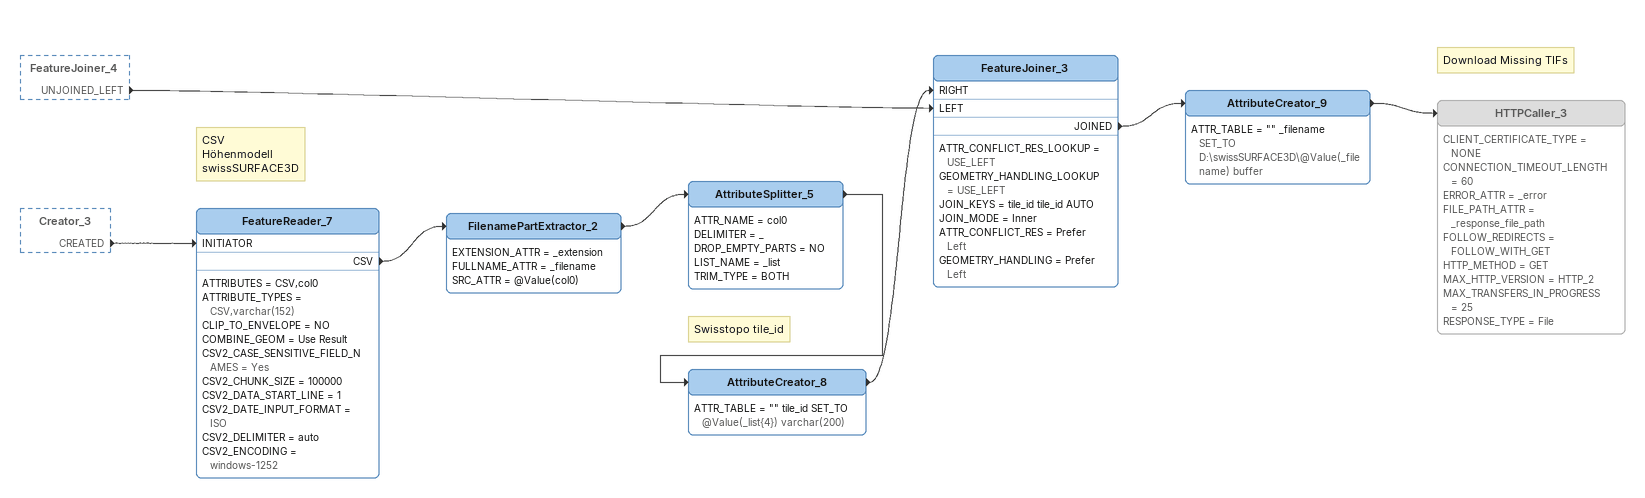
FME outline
FeatureJoiner_4 [outside]
    UNJOINED_LEFT -> FeatureJoiner_3 [LEFT]
Creator_3 [outside]
    CREATED -> FeatureReader_7 [INITIATOR]
Note: CSV / Höhenmodell / swissSURFACE3D
FeatureReader_7
    ATTRIBUTES = CSV,col0
    ATTRIBUTE_TYPES = CSV,varchar(152)
    CLIP_TO_ENVELOPE = NO
    COMBINE_GEOM = Use Result
    CSV2_CASE_SENSITIVE_FIELD_NAMES = Yes
    CSV2_CHUNK_SIZE = 100000
    CSV2_DATA_START_LINE = 1
    CSV2_DATE_INPUT_FORMAT = ISO
    CSV2_DELIMITER = auto
    CSV2_ENCODING = windows-1252
    CSV -> FilenamePartExtractor_2
FilenamePartExtractor_2
    EXTENSION_ATTR = _extension
    FULLNAME_ATTR = _filename
    SRC_ATTR = @Value(col0)
    -> AttributeSplitter_5
AttributeSplitter_5
    ATTR_NAME = col0
    DELIMITER = _
    DROP_EMPTY_PARTS = NO
    LIST_NAME = _list
    TRIM_TYPE = BOTH
    -> AttributeCreator_8
Note: Swisstopo tile_id
AttributeCreator_8
    ATTR_TABLE = "" tile_id SET_TO @Value(_list{4}) varchar(200)
    -> FeatureJoiner_3 [RIGHT]
FeatureJoiner_3
    ATTR_CONFLICT_RES_LOOKUP = USE_LEFT
    GEOMETRY_HANDLING_LOOKUP = USE_LEFT
    JOIN_KEYS = tile_id tile_id AUTO
    JOIN_MODE = Inner
    ATTR_CONFLICT_RES = Prefer Left
    GEOMETRY_HANDLING = Prefer Left
    JOINED -> AttributeCreator_9
AttributeCreator_9
    ATTR_TABLE = "" _filename SET_TO D:\swissSURFACE3D\@Value(_filename) buffer
    -> HTTPCaller_3
Note: Download Missing TIFs
HTTPCaller_3 [off]
    CLIENT_CERTIFICATE_TYPE = NONE
    CONNECTION_TIMEOUT_LENGTH = 60
    ERROR_ATTR = _error
    FILE_PATH_ATTR = _response_file_path
    FOLLOW_REDIRECTS = FOLLOW_WITH_GET
    HTTP_METHOD = GET
    MAX_HTTP_VERSION = HTTP_2
    MAX_TRANSFERS_IN_PROGRESS = 25
    RESPONSE_TYPE = File
